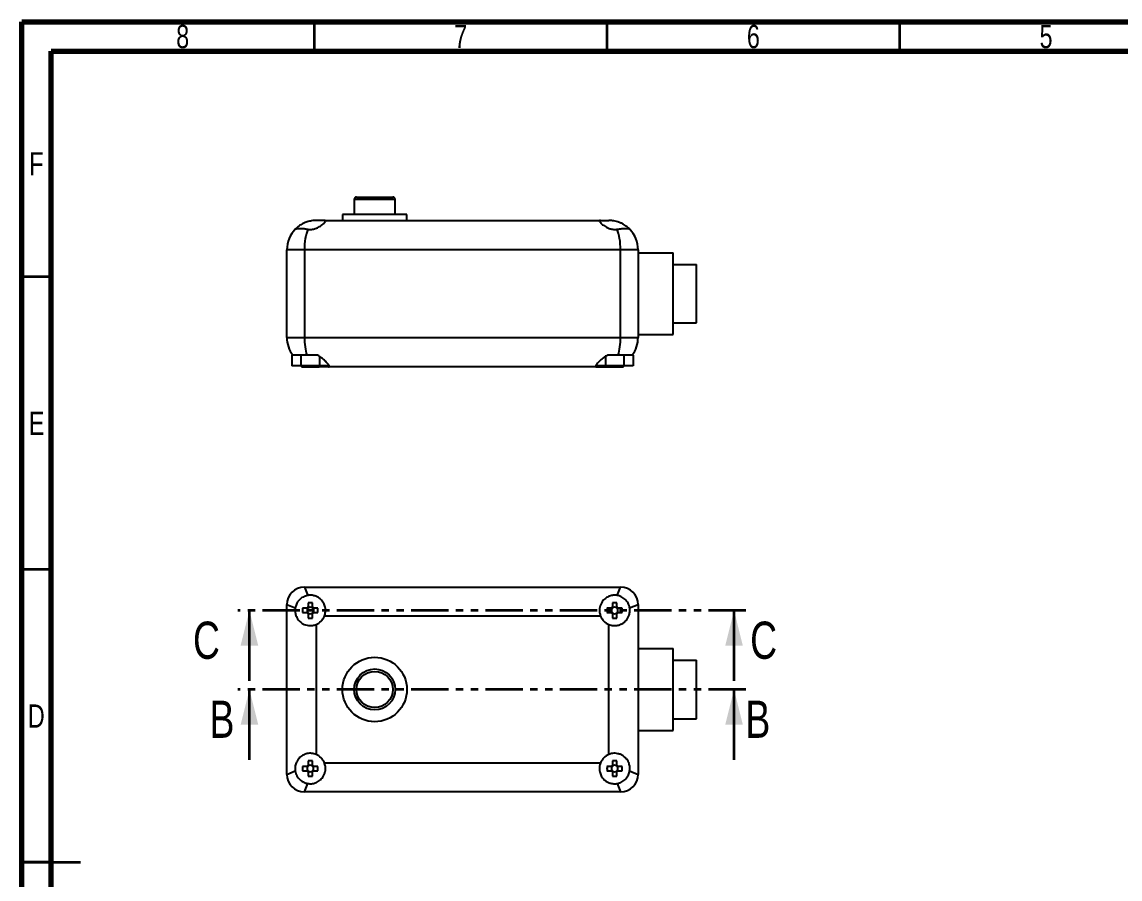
# Model space of a CAD drawing. Header units: millimetres. Extents: x 15 to 415, y 5 to 292.
# Drawn here: x 15 to 202.6, y 145.6 to 292 of the extents above; entities that cross this region are included whole.
import ezdxf

# ---------------------------------------------------------------- set-up
doc = ezdxf.new("R2010")
doc.units = ezdxf.units.MM
doc.linetypes.add('PHANTOM', pattern=[12.7, 6.35, -1.27, 1.27, -1.27, 1.27, -1.27])
doc.styles.add('SLDTEXTSTYLE0', font='TXT', dxfattribs={"width": 0.75})

msp = doc.modelspace()

# ---------------------------------------------------------------- linework, layer by layer
at = {"color": 7, "linetype": 'Continuous', "lineweight": 70}
for p, q in [((15, 5), (15, 292)), ((15, 292), (415, 292)), ((20, 10), (20, 287)), ((20, 287), (410, 287))]:
    msp.add_line(p, q, dxfattribs=at)
at = {"color": 7, "linetype": 'Continuous', "lineweight": 35}
for p, q in [((65, 287), (65, 292)), ((115, 287), (115, 292)), ((165, 287), (165, 292)), ((20, 248.5), (15, 248.5)), ((20, 198.5), (15, 198.5)), ((53.86, 179.5), (53.86, 191.5)), ((136.66, 179.5), (136.66, 191.5)), ((53.86, 166), (53.86, 178)), ((136.66, 166), (136.66, 178)), ((15, 148.5), (25, 148.5)), ((20, 148.5), (15, 148.5))]:
    msp.add_line(p, q, dxfattribs=at)
at = {"color": 7, "linetype": 'Continuous', "lineweight": 25}
for p, q in [((71.76, 261.7), (71.76, 259.1)), ((72.16, 262.1), (78.36, 262.1)), ((78.76, 259.1), (78.76, 261.7)), ((69.76, 259.1), (69.76, 258.1)), ((80.76, 259.1), (69.76, 259.1)), ((80.76, 258.1), (80.76, 259.1)), ((66.66, 258.1), (65.26, 258.1)), ((66.66, 258.1), (113.86, 258.1)), ((113.86, 258.1), (115.26, 258.1)), ((60.26, 238.1), (60.26, 253.1)), ((63.26, 253.1), (60.26, 253.1)), ((63.26, 253.1), (63.26, 238.1)), ((117.26, 253.1), (63.26, 253.1)), ((117.26, 238.1), (117.26, 253.1)), ((120.26, 253.1), (117.26, 253.1)), ((120.26, 253.1), (120.26, 238.1)), ((120.26, 252.6), (126.26, 252.6)), ((126.26, 238.6), (126.26, 252.6)), ((126.26, 250.6), (130.26, 250.6)), ((130.26, 240.6), (130.26, 250.6)), ((126.26, 240.6), (130.26, 240.6)), ((120.26, 238.6), (126.26, 238.6)), ((60.26, 238.1), (63.26, 238.1)), ((63.26, 238.1), (117.26, 238.1)), ((117.26, 238.1), (120.26, 238.1)), ((61.08, 235.1), (61.08, 233.3)), ((61.23, 235.1), (61.08, 235.1)), ((62.67, 235.1), (62.67, 233.3)), ((63.66, 235.1), (62.67, 235.1)), ((65.51, 235.1), (63.66, 235.1)), ((65.85, 234.89), (65.85, 233.3)), ((114.67, 234.88), (114.67, 233.3)), ((116.86, 235.1), (115.01, 235.1)), ((117.85, 235.1), (116.86, 235.1)), ((117.85, 235.1), (117.85, 233.3)), ((119.43, 235.1), (119.29, 235.1)), ((119.43, 235.1), (119.43, 233.3)), ((62.67, 233.3), (61.08, 233.3)), ((65.85, 233.3), (62.67, 233.3)), ((62.76, 233.3), (62.76, 233.1)), ((62.76, 233.1), (65.76, 233.1)), ((65.76, 233.1), (65.76, 233.3)), ((67.35, 233.1), (65.76, 233.1)), ((67.43, 233.3), (65.85, 233.3)), ((113.17, 233.1), (67.35, 233.1)), ((67.43, 233.39), (67.43, 233.3)), ((113.08, 233.39), (113.08, 233.3)), ((114.67, 233.3), (113.08, 233.3)), ((113.17, 233.1), (114.76, 233.1)), ((117.85, 233.3), (114.67, 233.3)), ((114.76, 233.3), (114.76, 233.1)), ((114.76, 233.1), (117.76, 233.1)), ((117.76, 233.1), (117.76, 233.3)), ((119.43, 233.3), (117.85, 233.3)), ((63.26, 195.5), (63.83, 194.07)), ((63.26, 195.5), (117.26, 195.5)), ((116.68, 194.07), (117.26, 195.5)), ((60.26, 163.5), (60.26, 192.5)), ((60.26, 192.5), (61.69, 191.93)), ((63.69, 191.87), (62.95, 191.87)), ((63.73, 191.87), (63.73, 191.68)), ((63.89, 192.81), (63.89, 192.07)), ((64.08, 192.03), (63.89, 192.03)), ((64.63, 192.03), (64.43, 192.03)), ((64.63, 192.07), (64.63, 192.81)), ((64.79, 191.68), (64.79, 191.87)), ((65.57, 191.87), (64.82, 191.87)), ((115.69, 191.87), (114.95, 191.87)), ((115.73, 191.87), (115.73, 191.68)), ((115.89, 192.81), (115.89, 192.07)), ((116.08, 192.03), (115.89, 192.03)), ((116.63, 192.03), (116.43, 192.03)), ((116.63, 192.07), (116.63, 192.81)), ((116.79, 191.68), (116.79, 191.87)), ((117.57, 191.87), (116.82, 191.87)), ((118.82, 191.93), (120.26, 192.5)), ((120.26, 192.5), (120.26, 163.5)), ((62.95, 191.13), (63.69, 191.13)), ((63.73, 191.33), (63.73, 191.13)), ((63.89, 190.97), (64.08, 190.97)), ((63.89, 190.94), (63.89, 190.2)), ((64.43, 190.97), (64.63, 190.97)), ((64.63, 190.2), (64.63, 190.94)), ((64.79, 191.13), (64.79, 191.33)), ((64.82, 191.13), (65.57, 191.13)), ((113.86, 190.5), (66.66, 190.5)), ((114.95, 191.13), (115.69, 191.13)), ((115.73, 191.33), (115.73, 191.13)), ((115.89, 190.97), (116.08, 190.97)), ((115.89, 190.94), (115.89, 190.2)), ((116.43, 190.97), (116.63, 190.97)), ((116.63, 190.2), (116.63, 190.94)), ((116.79, 191.13), (116.79, 191.33)), ((116.82, 191.13), (117.57, 191.13)), ((65.26, 189.1), (65.26, 166.9)), ((115.26, 166.9), (115.26, 189.1)), ((120.26, 185), (126.26, 185)), ((126.26, 171), (126.26, 185)), ((126.26, 183), (130.26, 183)), ((130.26, 173), (130.26, 183)), ((126.26, 173), (130.26, 173)), ((120.26, 171), (126.26, 171)), ((63.89, 165.81), (63.89, 165.07)), ((64.63, 165.07), (64.63, 165.81)), ((66.66, 165.5), (113.86, 165.5)), ((115.89, 165.81), (115.89, 165.07)), ((116.63, 165.07), (116.63, 165.81)), ((60.26, 163.5), (61.69, 164.08)), ((63.69, 164.87), (62.95, 164.87)), ((62.95, 164.13), (63.69, 164.13)), ((63.73, 164.87), (63.73, 164.68)), ((63.73, 164.33), (63.73, 164.13)), ((64.08, 165.03), (63.89, 165.03)), ((63.89, 163.97), (64.08, 163.97)), ((63.89, 163.94), (63.89, 163.2)), ((64.63, 165.03), (64.43, 165.03)), ((64.43, 163.97), (64.63, 163.97)), ((64.63, 163.2), (64.63, 163.94)), ((64.79, 164.68), (64.79, 164.87)), ((64.79, 164.13), (64.79, 164.33)), ((65.57, 164.87), (64.82, 164.87)), ((64.82, 164.13), (65.57, 164.13)), ((115.69, 164.87), (114.95, 164.87)), ((114.95, 164.13), (115.69, 164.13)), ((115.73, 164.87), (115.73, 164.68)), ((115.73, 164.33), (115.73, 164.13)), ((116.08, 165.03), (115.89, 165.03)), ((115.89, 163.97), (116.08, 163.97)), ((115.89, 163.94), (115.89, 163.2)), ((116.63, 165.03), (116.43, 165.03)), ((116.43, 163.97), (116.63, 163.97)), ((116.63, 163.2), (116.63, 163.94)), ((116.79, 164.68), (116.79, 164.87)), ((116.79, 164.13), (116.79, 164.33)), ((117.57, 164.87), (116.82, 164.87)), ((116.82, 164.13), (117.57, 164.13)), ((118.82, 164.08), (120.26, 163.5)), ((63.26, 160.5), (63.83, 161.94)), ((116.68, 161.94), (117.26, 160.5)), ((117.26, 160.5), (63.26, 160.5))]:
    msp.add_line(p, q, dxfattribs=at)
at = {"color": 8, "linetype": 'Continuous', "lineweight": 25}
msp.add_line((78.76, 261.7), (71.76, 261.7), dxfattribs=at)
at = {"color": 7, "linetype": 'PHANTOM', "lineweight": 35}
for p, q in [((138.66, 191.5), (51.86, 191.5)), ((138.66, 178), (51.86, 178))]:
    msp.add_line(p, q, dxfattribs=at)
at = {"color": 7, "linetype": 'Continuous', "lineweight": 25}
for radius in [5.5, 3.5, 3.1]:
    msp.add_circle((75.26, 178), radius, dxfattribs=at)
for centre, radius, start, end in [((72.16, 261.7), 0.4, 90, 180), ((78.36, 261.7), 0.4, 0, 90), ((65.26, 253.1), 5, 135.4774, 180), ((115.26, 253.1), 5, 0, 44.5226), ((65.26, 238.1), 5, 180, 216.8699), ((115.26, 238.1), 5, 323.1301, 0), ((63.26, 192.5), 3, 90, 180), ((117.26, 192.5), 3, 0, 90), ((73.92, 191.5), 10.97, 178.068, 181.932), ((64.26, 191.5), 0.675, 123.2306, 146.7694), ((64.26, 191.5), 0.556, 161.5698, 198.4302), ((64.26, 191.5), 0.556, 138.2818, 161.5698), ((64.26, 191.5), 0.556, 131.7182, 138.2818), ((64.26, 181.84), 10.97, 88.068, 91.932), ((64.26, 191.5), 0.556, 108.4302, 131.7182), ((64.26, 191.5), 0.556, 71.5698, 108.4302), ((64.26, 191.5), 0.556, 48.2818, 71.5698), ((64.26, 191.5), 0.675, 33.2306, 56.7694), ((64.26, 191.5), 0.556, 41.7182, 48.2818), ((64.26, 191.5), 0.556, 18.4302, 41.7182), ((64.26, 191.5), 0.556, 341.5698, 18.4302), ((54.6, 191.5), 10.97, 358.068, 1.932), ((125.92, 191.5), 10.97, 178.068, 181.932), ((116.26, 191.5), 0.675, 123.2306, 146.7694), ((116.26, 191.5), 0.556, 161.5698, 198.4302), ((116.26, 191.5), 0.556, 138.2818, 161.5698), ((116.26, 191.5), 0.556, 131.7182, 138.2818), ((116.26, 181.84), 10.97, 88.068, 91.932), ((116.26, 191.5), 0.556, 108.4302, 131.7182), ((116.26, 191.5), 0.556, 71.5698, 108.4302), ((116.26, 191.5), 0.556, 48.2818, 71.5698), ((116.26, 191.5), 0.675, 33.2306, 56.7694), ((116.26, 191.5), 0.556, 41.7182, 48.2818), ((116.26, 191.5), 0.556, 18.4302, 41.7182), ((116.26, 191.5), 0.556, 341.5698, 18.4302), ((106.6, 191.5), 10.97, 358.068, 1.932), ((64.26, 191.5), 0.675, 213.2306, 236.7694), ((64.26, 191.5), 0.556, 198.4302, 221.7182), ((64.26, 191.5), 0.556, 221.7182, 228.2818), ((64.26, 191.5), 0.556, 228.2818, 251.5698), ((64.26, 201.16), 10.97, 268.068, 271.932), ((64.26, 191.5), 0.556, 251.5698, 288.4302), ((64.26, 191.5), 0.556, 288.4302, 311.7182), ((64.26, 191.5), 0.675, 303.2306, 326.7694), ((64.26, 191.5), 0.556, 311.7182, 318.2818), ((64.26, 191.5), 0.556, 318.2818, 341.5698), ((64.26, 191.5), 2.6, 292.6199, 337.3801), ((116.26, 191.5), 2.6, 202.6199, 247.3801), ((116.26, 191.5), 0.675, 213.2306, 236.7694), ((116.26, 191.5), 0.556, 198.4302, 221.7182), ((116.26, 191.5), 0.556, 221.7182, 228.2818), ((116.26, 191.5), 0.556, 228.2818, 251.5698), ((116.26, 201.16), 10.97, 268.068, 271.932), ((116.26, 191.5), 0.556, 251.5698, 288.4302), ((116.26, 191.5), 0.556, 288.4302, 311.7182), ((116.26, 191.5), 0.675, 303.2306, 326.7694), ((116.26, 191.5), 0.556, 311.7182, 318.2818), ((116.26, 191.5), 0.556, 318.2818, 341.5698), ((64.26, 154.84), 10.97, 88.068, 91.932), ((64.26, 164.5), 2.6, 22.6199, 67.3801), ((116.26, 164.5), 2.6, 112.6199, 157.3801), ((116.26, 154.84), 10.97, 88.068, 91.932), ((63.26, 163.5), 3, 180, 270), ((73.92, 164.5), 10.97, 178.068, 181.932), ((64.26, 164.5), 0.675, 123.2306, 146.7694), ((64.26, 164.5), 0.675, 213.2306, 236.7694), ((64.26, 164.5), 0.556, 161.5698, 198.4302), ((64.26, 164.5), 0.556, 138.2818, 161.5698), ((64.26, 164.5), 0.556, 198.4302, 221.7182), ((64.26, 164.5), 0.556, 131.7182, 138.2818), ((64.26, 164.5), 0.556, 221.7182, 228.2818), ((64.26, 164.5), 0.556, 108.4302, 131.7182), ((64.26, 164.5), 0.556, 228.2818, 251.5698), ((64.26, 164.5), 0.556, 71.5698, 108.4302), ((64.26, 164.5), 0.556, 251.5698, 288.4302), ((64.26, 164.5), 0.556, 48.2818, 71.5698), ((64.26, 164.5), 0.556, 288.4302, 311.7182), ((64.26, 164.5), 0.675, 33.2306, 56.7694), ((64.26, 164.5), 0.556, 41.7182, 48.2818), ((64.26, 164.5), 0.675, 303.2306, 326.7694), ((64.26, 164.5), 0.556, 311.7182, 318.2818), ((64.26, 164.5), 0.556, 18.4302, 41.7182), ((64.26, 164.5), 0.556, 318.2818, 341.5698), ((64.26, 164.5), 0.556, 341.5698, 18.4302), ((54.6, 164.5), 10.97, 358.068, 1.932), ((125.92, 164.5), 10.97, 178.068, 181.932), ((116.26, 164.5), 0.675, 123.2306, 146.7694), ((116.26, 164.5), 0.675, 213.2306, 236.7694), ((116.26, 164.5), 0.556, 161.5698, 198.4302), ((116.26, 164.5), 0.556, 138.2818, 161.5698), ((116.26, 164.5), 0.556, 198.4302, 221.7182), ((116.26, 164.5), 0.556, 131.7182, 138.2818), ((116.26, 164.5), 0.556, 221.7182, 228.2818), ((116.26, 164.5), 0.556, 108.4302, 131.7182), ((116.26, 164.5), 0.556, 228.2818, 251.5698), ((116.26, 164.5), 0.556, 71.5698, 108.4302), ((116.26, 164.5), 0.556, 251.5698, 288.4302), ((116.26, 164.5), 0.556, 48.2818, 71.5698), ((116.26, 164.5), 0.556, 288.4302, 311.7182), ((116.26, 164.5), 0.675, 33.2306, 56.7694), ((116.26, 164.5), 0.556, 41.7182, 48.2818), ((116.26, 164.5), 0.675, 303.2306, 326.7694), ((116.26, 164.5), 0.556, 311.7182, 318.2818), ((116.26, 164.5), 0.556, 18.4302, 41.7182), ((116.26, 164.5), 0.556, 318.2818, 341.5698), ((116.26, 164.5), 0.556, 341.5698, 18.4302), ((117.26, 163.5), 3, 270, 0), ((106.6, 164.5), 10.97, 358.068, 1.932), ((64.26, 174.16), 10.97, 268.068, 271.932), ((116.26, 174.16), 10.97, 268.068, 271.932)]:
    msp.add_arc(centre, radius, start, end, dxfattribs=at)
for centre, major_axis, ratio, start_param, end_param in [((65.26, 253.1), (0, 5), 0.4, 0.793731, 1.570796), ((115.26, 253.1), (0, 5), 0.4, 4.712389, 5.489454), ((65.26, 238.1), (0, 5), 0.4, 1.570796, 2.214297), ((115.26, 238.1), (0, 5), 0.4, 4.068888, 4.712389), ((64.19, 191.5), (0.492, 0), 0.990116, 2.77218, 3.511006), ((64.26, 191.57), (0, 0.492), 0.990116, 5.913772, 6.652598), ((64.33, 191.5), (0.492, 0), 0.990116, 5.913772, 6.652598), ((116.19, 191.5), (0.492, 0), 0.990116, 2.77218, 3.511006), ((116.26, 191.57), (0, 0.492), 0.990116, 5.913772, 6.652598), ((116.33, 191.5), (0.492, 0), 0.990116, 5.913772, 6.652598), ((64.26, 191.43), (0, 0.492), 0.990116, 2.77218, 3.511006), ((116.26, 191.43), (0, 0.492), 0.990116, 2.77218, 3.511006), ((64.19, 164.5), (0.492, 0), 0.990116, 2.77218, 3.511006), ((64.26, 164.57), (0, 0.492), 0.990116, 5.913772, 6.652598), ((64.26, 164.43), (0, 0.492), 0.990116, 2.77218, 3.511006), ((64.33, 164.5), (0.492, 0), 0.990116, 5.913772, 6.652598), ((116.19, 164.5), (0.492, 0), 0.990116, 2.77218, 3.511006), ((116.26, 164.57), (0, 0.492), 0.990116, 5.913772, 6.652598), ((116.26, 164.43), (0, 0.492), 0.990116, 2.77218, 3.511006), ((116.33, 164.5), (0.492, 0), 0.990116, 5.913772, 6.652598)]:
    msp.add_ellipse(centre, major_axis=major_axis, ratio=ratio, start_param=start_param, end_param=end_param, dxfattribs=at)
for points, knots in [([(65.26, 258.1), (65.14, 258.1), (64.89, 258.09), (64.49, 258.05), (64.1, 257.97), (63.72, 257.86), (63.35, 257.73), (62.99, 257.56), (62.65, 257.37), (62.33, 257.16), (62.05, 256.94), (61.85, 256.76), (61.73, 256.65), (61.67, 256.58), (61.66, 256.58), (61.66, 256.57)], [0, 0, 0, 0, 0.072911, 0.147982, 0.220892, 0.295829, 0.370824, 0.447519, 0.532837, 0.620056, 0.717207, 0.81753, 0.87954, 0.943113, 1, 1, 1, 1]), ([(63.83, 256.61), (63.94, 256.59), (64.16, 256.56), (64.49, 256.58), (64.81, 256.63), (65.15, 256.72), (65.5, 256.86), (65.85, 257.05), (66.15, 257.25), (66.43, 257.46), (66.66, 257.67), (66.81, 257.85), (66.87, 257.99), (66.85, 258.08), (66.73, 258.09), (66.66, 258.1)], [0, 0, 0, 0, 0.055712, 0.11325, 0.16896, 0.226212, 0.302017, 0.379966, 0.458157, 0.537982, 0.629151, 0.723575, 0.804917, 0.889536, 1, 1, 1, 1]), ([(113.86, 258.1), (113.81, 258.1), (113.72, 258.09), (113.66, 258.05), (113.65, 257.97), (113.71, 257.86), (113.81, 257.73), (113.98, 257.56), (114.2, 257.37), (114.5, 257.16), (114.86, 256.94), (115.25, 256.76), (115.62, 256.65), (115.95, 256.58), (116.29, 256.56), (116.54, 256.58), (116.67, 256.6), (116.68, 256.61)], [0, 0, 0, 0, 0.067525, 0.137049, 0.204572, 0.273973, 0.343427, 0.414456, 0.49347, 0.574246, 0.664219, 0.75713, 0.814559, 0.873435, 0.930951, 0.990523, 1, 1, 1, 1]), ([(118.85, 256.58), (118.85, 256.58), (118.85, 256.58), (118.81, 256.63), (118.71, 256.72), (118.55, 256.86), (118.33, 257.05), (118.06, 257.25), (117.72, 257.46), (117.3, 257.67), (116.84, 257.85), (116.36, 257.99), (115.82, 258.08), (115.46, 258.09), (115.26, 258.1)], [0, 0, 0, 0, 0.042483, 0.102639, 0.16446, 0.246315, 0.330485, 0.414916, 0.501111, 0.599555, 0.701515, 0.789348, 0.880721, 1, 1, 1, 1]), ([(61.69, 256.61), (61.72, 256.63), (61.79, 256.68), (61.96, 256.72), (62.2, 256.75), (62.49, 256.76), (62.83, 256.74), (63.27, 256.7), (63.62, 256.64), (63.83, 256.61)], [0, 0, 0, 0, 0.1342479, 0.2684682, 0.4023382, 0.5361993, 0.6659889, 0.7957917, 1, 1, 1, 1]), ([(116.68, 256.61), (116.82, 256.63), (117.1, 256.67), (117.49, 256.72), (117.85, 256.75), (118.17, 256.76), (118.43, 256.74), (118.68, 256.7), (118.77, 256.64), (118.82, 256.61)], [0, 0, 0, 0, 0.130579, 0.264842, 0.395456, 0.530017, 0.658001, 0.789684, 1, 1, 1, 1]), ([(61.59, 235.1), (61.52, 235.1), (61.39, 235.1), (61.28, 235.1), (61.27, 235.1), (61.26, 235.1)], [0, 0, 0, 0, 0.321317, 0.653203, 1, 1, 1, 1]), ([(62.41, 235.1), (62.28, 235.09), (62.02, 235.07), (61.76, 235.08), (61.62, 235.1), (61.59, 235.1)], [0, 0, 0, 0, 0.414328, 0.840729, 1, 1, 1, 1]), ([(63.66, 235.1), (63.52, 235.1), (63.25, 235.1), (62.82, 235.1), (62.55, 235.1), (62.41, 235.1)], [0, 0, 0, 0, 0.310978, 0.630023, 1, 1, 1, 1]), ([(67.35, 233.1), (67.39, 233.11), (67.48, 233.11), (67.52, 233.18), (67.5, 233.29), (67.41, 233.45), (67.26, 233.64), (67.03, 233.89), (66.7, 234.22), (66.3, 234.56), (65.9, 234.87), (65.64, 235.02), (65.51, 235.1)], [0, 0, 0, 0, 0.088308, 0.179303, 0.267599, 0.358292, 0.450378, 0.544387, 0.677567, 0.814592, 0.906653, 1, 1, 1, 1]), ([(115.01, 235.1), (114.8, 234.97), (114.36, 234.7), (113.86, 234.26), (113.47, 233.88), (113.21, 233.59), (113.06, 233.38), (113, 233.23), (113.01, 233.14), (113.08, 233.1), (113.15, 233.1), (113.17, 233.1)], [0, 0, 0, 0, 0.15401, 0.314189, 0.447085, 0.584412, 0.678595, 0.775318, 0.8696, 0.967141, 1, 1, 1, 1]), ([(118.11, 235.1), (117.98, 235.1), (117.73, 235.1), (117.31, 235.1), (117.01, 235.1), (116.86, 235.1)], [0, 0, 0, 0, 0.321317, 0.653203, 1, 1, 1, 1]), ([(118.93, 235.1), (118.83, 235.09), (118.64, 235.07), (118.34, 235.08), (118.16, 235.1), (118.11, 235.1)], [0, 0, 0, 0, 0.413658, 0.839328, 1, 1, 1, 1]), ([(119.26, 235.1), (119.25, 235.1), (119.24, 235.1), (119.14, 235.1), (119, 235.1), (118.93, 235.1)], [0, 0, 0, 0, 0.3109782, 0.630023, 1, 1, 1, 1]), ([(63.83, 194.07), (63.69, 194.04), (63.42, 193.98), (63.02, 193.8), (62.66, 193.57), (62.35, 193.28), (62.08, 192.95), (61.83, 192.5), (61.75, 192.15), (61.69, 191.93)], [0, 0, 0, 0, 0.132433, 0.26484, 0.39743, 0.530011, 0.659837, 0.789675, 1, 1, 1, 1]), ([(66.66, 190.5), (66.7, 190.63), (66.8, 190.88), (66.86, 191.27), (66.86, 191.66), (66.81, 192.05), (66.7, 192.41), (66.54, 192.77), (66.31, 193.11), (66.02, 193.43), (65.65, 193.71), (65.26, 193.91), (64.89, 194.03), (64.56, 194.09), (64.22, 194.11), (63.98, 194.09), (63.85, 194.07), (63.83, 194.07)], [0, 0, 0, 0, 0.068525, 0.137045, 0.205492, 0.273967, 0.344191, 0.414453, 0.494339, 0.574248, 0.66577, 0.757142, 0.815326, 0.873446, 0.931981, 0.990522, 1, 1, 1, 1]), ([(116.68, 194.07), (116.58, 194.08), (116.36, 194.11), (116.03, 194.1), (115.71, 194.05), (115.36, 193.95), (115.01, 193.8), (114.67, 193.57), (114.36, 193.3), (114.09, 192.96), (113.86, 192.54), (113.71, 192.08), (113.65, 191.6), (113.67, 191.06), (113.79, 190.71), (113.86, 190.5)], [0, 0, 0, 0, 0.056629, 0.113242, 0.169695, 0.226204, 0.303033, 0.379965, 0.458977, 0.537989, 0.630838, 0.723581, 0.806583, 0.88953, 1, 1, 1, 1]), ([(118.82, 191.93), (118.79, 192.07), (118.73, 192.35), (118.55, 192.75), (118.32, 193.11), (118.02, 193.43), (117.69, 193.69), (117.25, 193.93), (116.9, 194.02), (116.68, 194.07)], [0, 0, 0, 0, 0.134248, 0.268468, 0.402338, 0.536199, 0.665989, 0.795792, 1, 1, 1, 1]), ([(61.69, 191.93), (61.68, 191.82), (61.65, 191.6), (61.66, 191.27), (61.71, 190.95), (61.81, 190.61), (61.96, 190.26), (62.19, 189.91), (62.46, 189.61), (62.8, 189.33), (63.22, 189.1), (63.68, 188.95), (64.16, 188.89), (64.7, 188.91), (65.05, 189.03), (65.26, 189.1)], [0, 0, 0, 0, 0.056629, 0.113242, 0.169695, 0.226204, 0.303033, 0.379965, 0.458977, 0.537989, 0.630838, 0.723581, 0.806583, 0.88953, 1, 1, 1, 1]), ([(63.84, 191.87), (63.84, 191.87), (63.79, 191.87), (63.74, 191.87), (63.7, 191.87), (63.69, 191.87)], [0, 0, 0, 0, 0.160618, 0.883257, 1, 1, 1, 1]), ([(63.89, 192.07), (63.89, 192.06), (63.89, 192.02), (63.89, 191.97), (63.89, 191.92), (63.89, 191.92)], [0, 0, 0, 0, 0.116743, 0.839382, 1, 1, 1, 1]), ([(64.63, 191.92), (64.63, 191.92), (64.63, 191.97), (64.63, 192.02), (64.63, 192.06), (64.63, 192.07)], [0, 0, 0, 0, 0.160618, 0.883257, 1, 1, 1, 1]), ([(64.82, 191.87), (64.82, 191.87), (64.78, 191.87), (64.73, 191.87), (64.68, 191.87), (64.67, 191.87)], [0, 0, 0, 0, 0.116743, 0.839382, 1, 1, 1, 1]), ([(115.26, 189.1), (115.38, 189.06), (115.63, 188.96), (116.03, 188.9), (116.42, 188.9), (116.8, 188.95), (117.17, 189.06), (117.53, 189.22), (117.87, 189.45), (118.19, 189.74), (118.47, 190.11), (118.67, 190.5), (118.79, 190.87), (118.85, 191.2), (118.87, 191.54), (118.85, 191.78), (118.83, 191.91), (118.82, 191.93)], [0, 0, 0, 0, 0.068525, 0.137045, 0.205492, 0.273967, 0.344191, 0.414453, 0.494339, 0.574248, 0.66577, 0.757142, 0.815326, 0.873446, 0.931981, 0.990522, 1, 1, 1, 1]), ([(115.84, 191.87), (115.84, 191.87), (115.79, 191.87), (115.74, 191.87), (115.7, 191.87), (115.69, 191.87)], [0, 0, 0, 0, 0.1606178, 0.8832571, 1, 1, 1, 1]), ([(115.89, 192.07), (115.89, 192.06), (115.89, 192.02), (115.89, 191.97), (115.89, 191.92), (115.89, 191.92)], [0, 0, 0, 0, 0.116743, 0.839382, 1, 1, 1, 1]), ([(116.63, 191.92), (116.63, 191.92), (116.63, 191.97), (116.63, 192.02), (116.63, 192.06), (116.63, 192.07)], [0, 0, 0, 0, 0.160618, 0.883257, 1, 1, 1, 1]), ([(116.82, 191.87), (116.82, 191.87), (116.78, 191.87), (116.73, 191.87), (116.68, 191.87), (116.67, 191.87)], [0, 0, 0, 0, 0.1167429, 0.8393822, 1, 1, 1, 1]), ([(63.69, 191.13), (63.7, 191.13), (63.74, 191.13), (63.79, 191.13), (63.84, 191.13), (63.84, 191.13)], [0, 0, 0, 0, 0.116743, 0.839382, 1, 1, 1, 1]), ([(63.89, 191.09), (63.89, 191.08), (63.89, 191.03), (63.89, 190.98), (63.89, 190.94), (63.89, 190.94)], [0, 0, 0, 0, 0.160618, 0.883257, 1, 1, 1, 1]), ([(64.63, 190.94), (64.63, 190.94), (64.63, 190.98), (64.63, 191.03), (64.63, 191.08), (64.63, 191.09)], [0, 0, 0, 0, 0.116743, 0.839382, 1, 1, 1, 1]), ([(64.67, 191.13), (64.68, 191.13), (64.73, 191.13), (64.78, 191.13), (64.82, 191.13), (64.82, 191.13)], [0, 0, 0, 0, 0.160618, 0.883257, 1, 1, 1, 1]), ([(115.69, 191.13), (115.7, 191.13), (115.74, 191.13), (115.79, 191.13), (115.84, 191.13), (115.84, 191.13)], [0, 0, 0, 0, 0.116743, 0.839382, 1, 1, 1, 1]), ([(115.89, 191.09), (115.89, 191.08), (115.89, 191.03), (115.89, 190.98), (115.89, 190.94), (115.89, 190.94)], [0, 0, 0, 0, 0.160618, 0.883257, 1, 1, 1, 1]), ([(116.63, 190.94), (116.63, 190.94), (116.63, 190.98), (116.63, 191.03), (116.63, 191.08), (116.63, 191.09)], [0, 0, 0, 0, 0.116743, 0.839382, 1, 1, 1, 1]), ([(116.67, 191.13), (116.68, 191.13), (116.73, 191.13), (116.78, 191.13), (116.82, 191.13), (116.82, 191.13)], [0, 0, 0, 0, 0.1606178, 0.8832571, 1, 1, 1, 1]), ([(65.26, 166.9), (65.13, 166.95), (64.88, 167.04), (64.49, 167.1), (64.1, 167.11), (63.71, 167.05), (63.35, 166.95), (62.99, 166.78), (62.65, 166.56), (62.33, 166.26), (62.05, 165.89), (61.85, 165.51), (61.73, 165.14), (61.67, 164.81), (61.65, 164.47), (61.67, 164.22), (61.69, 164.09), (61.69, 164.08)], [0, 0, 0, 0, 0.068525, 0.137045, 0.205492, 0.273967, 0.344191, 0.414453, 0.494339, 0.574248, 0.66577, 0.757142, 0.815326, 0.873446, 0.931981, 0.990522, 1, 1, 1, 1]), ([(118.82, 164.08), (118.84, 164.18), (118.87, 164.4), (118.86, 164.73), (118.81, 165.05), (118.71, 165.4), (118.55, 165.75), (118.33, 166.09), (118.05, 166.4), (117.71, 166.67), (117.3, 166.9), (116.83, 167.05), (116.35, 167.11), (115.82, 167.09), (115.46, 166.97), (115.26, 166.9)], [0, 0, 0, 0, 0.056629, 0.113242, 0.169695, 0.226204, 0.303033, 0.379965, 0.458977, 0.537989, 0.630838, 0.723581, 0.806583, 0.88953, 1, 1, 1, 1]), ([(63.83, 161.94), (63.94, 161.92), (64.16, 161.9), (64.49, 161.9), (64.81, 161.95), (65.15, 162.05), (65.5, 162.21), (65.85, 162.43), (66.15, 162.71), (66.43, 163.05), (66.66, 163.46), (66.81, 163.93), (66.87, 164.41), (66.85, 164.94), (66.73, 165.3), (66.66, 165.5)], [0, 0, 0, 0, 0.056629, 0.113242, 0.169695, 0.226204, 0.303033, 0.379965, 0.458977, 0.537989, 0.630838, 0.723581, 0.806583, 0.88953, 1, 1, 1, 1]), ([(113.86, 165.5), (113.81, 165.38), (113.72, 165.13), (113.66, 164.73), (113.65, 164.34), (113.71, 163.96), (113.81, 163.59), (113.98, 163.23), (114.2, 162.89), (114.5, 162.57), (114.87, 162.29), (115.25, 162.09), (115.62, 161.97), (115.95, 161.91), (116.29, 161.89), (116.54, 161.91), (116.67, 161.93), (116.68, 161.94)], [0, 0, 0, 0, 0.068525, 0.137045, 0.205492, 0.273967, 0.344191, 0.414453, 0.494339, 0.574248, 0.66577, 0.757142, 0.815326, 0.873446, 0.931981, 0.990522, 1, 1, 1, 1]), ([(61.69, 164.08), (61.72, 163.94), (61.79, 163.65), (61.96, 163.26), (62.2, 162.89), (62.49, 162.58), (62.83, 162.32), (63.27, 162.07), (63.62, 161.99), (63.83, 161.94)], [0, 0, 0, 0, 0.1342479, 0.2684682, 0.4023382, 0.5361993, 0.6659889, 0.7957917, 1, 1, 1, 1]), ([(63.84, 164.87), (63.84, 164.87), (63.79, 164.87), (63.74, 164.87), (63.7, 164.87), (63.69, 164.87)], [0, 0, 0, 0, 0.160618, 0.883257, 1, 1, 1, 1]), ([(63.69, 164.13), (63.7, 164.13), (63.74, 164.13), (63.79, 164.13), (63.84, 164.13), (63.84, 164.13)], [0, 0, 0, 0, 0.116743, 0.839382, 1, 1, 1, 1]), ([(63.89, 165.07), (63.89, 165.06), (63.89, 165.02), (63.89, 164.97), (63.89, 164.92), (63.89, 164.92)], [0, 0, 0, 0, 0.116743, 0.839382, 1, 1, 1, 1]), ([(63.89, 164.09), (63.89, 164.08), (63.89, 164.03), (63.89, 163.98), (63.89, 163.94), (63.89, 163.94)], [0, 0, 0, 0, 0.160618, 0.883257, 1, 1, 1, 1]), ([(64.63, 164.92), (64.63, 164.92), (64.63, 164.97), (64.63, 165.02), (64.63, 165.06), (64.63, 165.07)], [0, 0, 0, 0, 0.160618, 0.883257, 1, 1, 1, 1]), ([(64.63, 163.94), (64.63, 163.94), (64.63, 163.98), (64.63, 164.03), (64.63, 164.08), (64.63, 164.09)], [0, 0, 0, 0, 0.116743, 0.839382, 1, 1, 1, 1]), ([(64.82, 164.87), (64.82, 164.87), (64.78, 164.87), (64.73, 164.87), (64.68, 164.87), (64.67, 164.87)], [0, 0, 0, 0, 0.116743, 0.839382, 1, 1, 1, 1]), ([(64.67, 164.13), (64.68, 164.13), (64.73, 164.13), (64.78, 164.13), (64.82, 164.13), (64.82, 164.13)], [0, 0, 0, 0, 0.160618, 0.883257, 1, 1, 1, 1]), ([(115.84, 164.87), (115.84, 164.87), (115.79, 164.87), (115.74, 164.87), (115.7, 164.87), (115.69, 164.87)], [0, 0, 0, 0, 0.1606178, 0.8832571, 1, 1, 1, 1]), ([(115.69, 164.13), (115.7, 164.13), (115.74, 164.13), (115.79, 164.13), (115.84, 164.13), (115.84, 164.13)], [0, 0, 0, 0, 0.116743, 0.839382, 1, 1, 1, 1]), ([(115.89, 165.07), (115.89, 165.06), (115.89, 165.02), (115.89, 164.97), (115.89, 164.92), (115.89, 164.92)], [0, 0, 0, 0, 0.116743, 0.839382, 1, 1, 1, 1]), ([(115.89, 164.09), (115.89, 164.08), (115.89, 164.03), (115.89, 163.98), (115.89, 163.94), (115.89, 163.94)], [0, 0, 0, 0, 0.160618, 0.883257, 1, 1, 1, 1]), ([(116.63, 164.92), (116.63, 164.92), (116.63, 164.97), (116.63, 165.02), (116.63, 165.06), (116.63, 165.07)], [0, 0, 0, 0, 0.160618, 0.883257, 1, 1, 1, 1]), ([(116.63, 163.94), (116.63, 163.94), (116.63, 163.98), (116.63, 164.03), (116.63, 164.08), (116.63, 164.09)], [0, 0, 0, 0, 0.116743, 0.839382, 1, 1, 1, 1]), ([(116.82, 164.87), (116.82, 164.87), (116.78, 164.87), (116.73, 164.87), (116.68, 164.87), (116.67, 164.87)], [0, 0, 0, 0, 0.1167429, 0.8393822, 1, 1, 1, 1]), ([(116.67, 164.13), (116.68, 164.13), (116.73, 164.13), (116.78, 164.13), (116.82, 164.13), (116.82, 164.13)], [0, 0, 0, 0, 0.1606178, 0.8832571, 1, 1, 1, 1]), ([(116.68, 161.94), (116.82, 161.97), (117.1, 162.03), (117.49, 162.2), (117.85, 162.43), (118.17, 162.72), (118.43, 163.06), (118.68, 163.5), (118.77, 163.86), (118.82, 164.08)], [0, 0, 0, 0, 0.132433, 0.26484, 0.39743, 0.530011, 0.659837, 0.789675, 1, 1, 1, 1])]:
    msp.add_open_spline(points, degree=3, knots=knots, dxfattribs=at)
at = {"color": 7, "linetype": 'Continuous', "lineweight": 35}
for points in [[(53.86, 191.5), (52.36, 185.5), (55.36, 185.5)], [(136.66, 191.5), (135.16, 185.5), (138.16, 185.5)], [(53.86, 178), (52.36, 172), (55.36, 172)], [(136.66, 178), (135.16, 172), (138.16, 172)]]:
    msp.add_solid(points, dxfattribs=at)

# ---------------------------------------------------------------- texts
at = {"color": 7, "linetype": 'Continuous', "lineweight": 0, "char_height": 3.97, "attachment_point": 2, "style": 'SLDTEXTSTYLE0'}
for s, insert in [('8', (42.46, 291.5)), ('7', (89.96, 291.5)), ('6', (139.96, 291.5)), ('5', (189.96, 291.5)), ('F', (17.46, 269.75)), ('E', (17.51, 225.45)), ('D', (17.45, 175.45))]:
    msp.add_mtext(s, dxfattribs=dict(at, insert=insert))
at = {"color": 7, "linetype": 'Continuous', "char_height": 6.35, "attachment_point": 1, "style": 'SLDTEXTSTYLE0'}
for s, insert in [('C', (44.22, 189.59)), ('C', (139.41, 189.59)), ('B', (47.05, 176.09)), ('B', (138.6, 176.09))]:
    msp.add_mtext(s, dxfattribs=dict(at, insert=insert))

doc.saveas('drawing.dxf')
